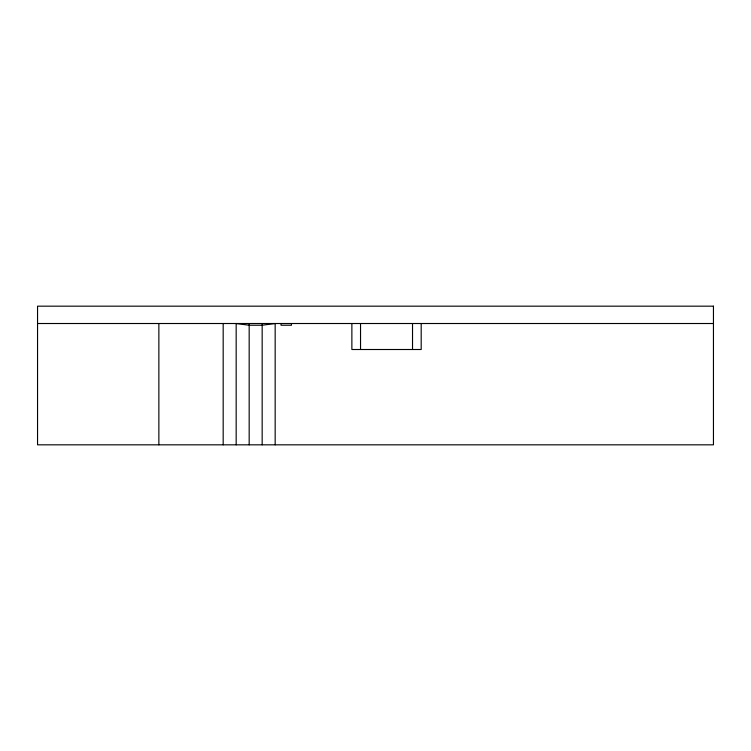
<?xml version="1.0" encoding="UTF-8"?>
<svg xmlns="http://www.w3.org/2000/svg" width="751" height="751" viewBox="0 0 751 751"><rect width="100%" height="100%" fill="white"/><g stroke="black" fill="none" stroke-linecap="round" stroke-linejoin="round"><path stroke-width="1.13" d="M37.55 323.512L713.45 323.512M421.189 323.512L421.189 349.506L351.872 349.506L351.872 323.512M412.524 323.512L412.524 349.506M360.536 323.512L360.536 349.506M291.444 323.512L291.444 325.239L281.043 325.239L281.043 323.512M275.166 444.827L275.166 323.512L262.165 325.239L249.172 325.239L236.171 323.512L236.171 444.827M262.165 323.512L262.165 444.827M249.172 323.512L249.172 444.827M223.178 323.512L223.178 444.827M158.865 323.512L158.865 444.827M713.45 306.173L37.55 306.173L37.55 444.827L713.45 444.827L713.45 306.173"/></g></svg>
